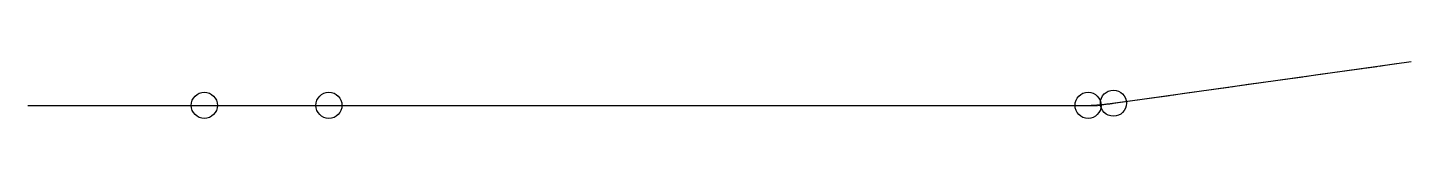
# Model space of a CAD drawing. Header units: millimetres. Extents: x 0 to 141, y -1 to 4.
import ezdxf

# ---------------------------------------------------------------- set-up
doc = ezdxf.new("R2010")
doc.units = ezdxf.units.MM
doc.linetypes.add('DASHED', pattern=[1.524, 1.27, -0.254])
for name, color, linetype in [('FIBRE_NEUTRE', 5, 'Continuous'), ('SOMMETS', 1, 'Continuous'), ('TANGENCE', 3, 'Continuous')]:
    doc.layers.add(name, color=color, linetype=linetype)

msp = doc.modelspace()

# ---------------------------------------------------------------- linework, layer by layer
at = {"layer": 'FIBRE_NEUTRE'}
msp.add_polyline3d([(0, 0, 0), (18, 0, 0), (18.66, 0, 0.02), (19.32, 0, 0.06), (19.98, 0, 0.14), (20.63, 0, 0.25), (21.28, 0, 0.39), (21.92, 0, 0.56), (22.55, 0, 0.76), (23.17, 0, 0.99), (23.78, 0, 1.25), (24.37, 0, 1.54), (24.96, 0, 1.85), (25.52, 0, 2.19), (26.07, 0, 2.56), (26.6, 0, 2.96), (27.12, 0, 3.37), (27.61, 0, 3.82), (28.08, 0, 4.28), (28.53, 0, 4.77), (28.95, 0, 5.28), (29.35, 0, 5.8), (29.72, 0, 6.35), (30.07, 0, 6.91), (30.39, 0, 7.49), (30.69, 0, 8.08), (108.03, 0, 173.94), (108.11, 0, 174.11), (108.2, 0, 174.29), (108.28, 0, 174.46), (108.37, 0.01, 174.63), (108.46, 0.01, 174.8), (108.56, 0.01, 174.97), (108.66, 0.02, 175.14), (108.75, 0.02, 175.3), (108.86, 0.03, 175.47), (108.96, 0.04, 175.63), (109.06, 0.05, 175.79), (109.17, 0.06, 175.95), (109.28, 0.07, 176.11), (109.39, 0.08, 176.27), (109.5, 0.09, 176.43), (109.62, 0.1, 176.58), (109.74, 0.11, 176.74), (109.86, 0.13, 176.89), (109.98, 0.14, 177.04), (110.1, 0.16, 177.18), (110.23, 0.17, 177.33), (110.35, 0.19, 177.48), (110.48, 0.2, 177.62), (110.61, 0.22, 177.76), (140.96, 4.46, 210.05)], dxfattribs=at)
at = {"layer": 'SOMMETS', "linetype": 'DASHED'}
msp.add_polyline3d([(0, 0, 0), (26.92, 0, 0), (109.02, 0, 176.06), (140.96, 4.46, 210.05)], dxfattribs=at)
at = {"layer": 'TANGENCE'}
for centre in [(110.61, 0.22, 177.76), (18, 0), (30.69, 0, 8.08), (108.03, 0, 173.94)]:
    msp.add_circle(centre, 1.33, dxfattribs=at)

doc.saveas('drawing.dxf')
